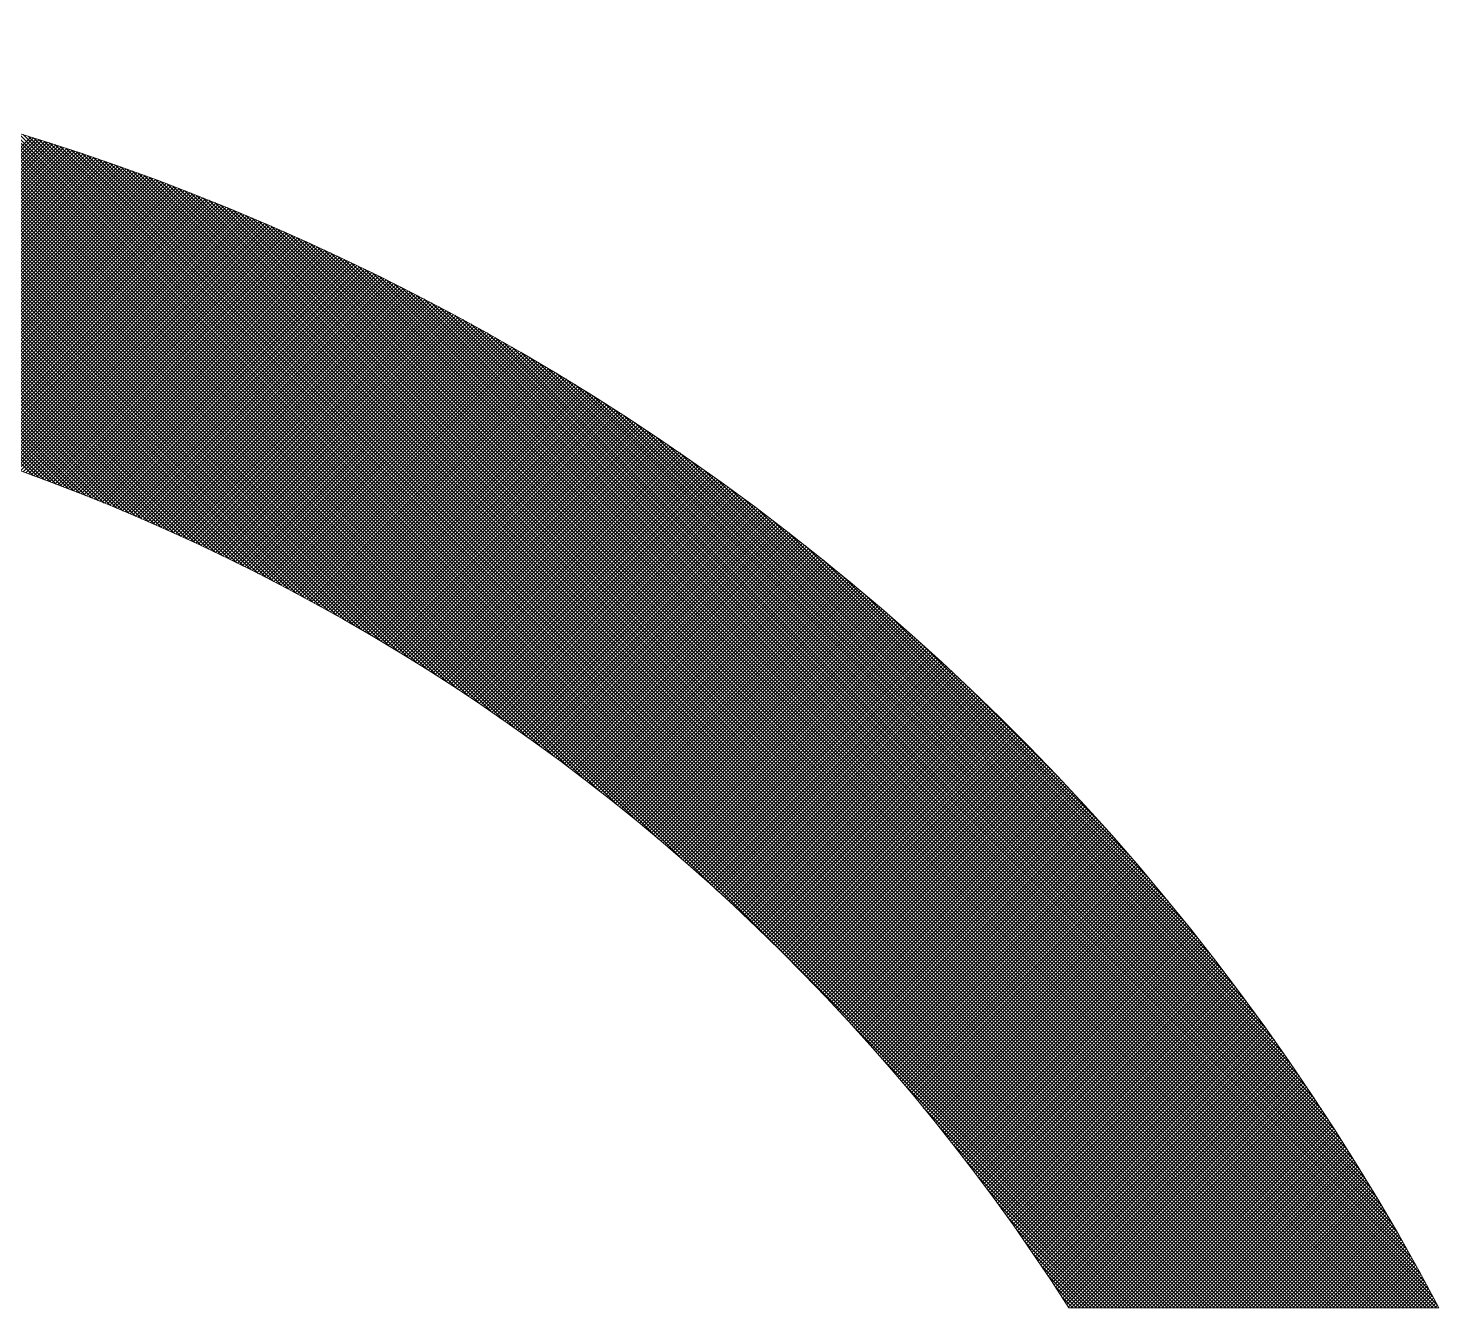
# Model space of a CAD drawing. Header units: millimetres. Extents: x 0 to 594, y 0 to 420.
# Drawn here: x 543.079 to 546.507, y 19.541 to 22.651 of the extents above; entities that cross this region are included whole.
import ezdxf

# ---------------------------------------------------------------- set-up
doc = ezdxf.new("R2010")
doc.units = ezdxf.units.MM
doc.header["$MEASUREMENT"] = 0
doc.linetypes.add('XKITLINE00', pattern=[0])

msp = doc.modelspace()

# ---------------------------------------------------------------- linework, layer by layer
at = {"color": 5, "linetype": 'XKITLINE00', "lineweight": 0}
for p, q in [((543.0902, 21.5643), (542.0448, 22.6097)), ((543.1042, 21.5592), (542.0549, 22.6085)), ((543.1182, 21.5539), (542.0649, 22.6072)), ((543.1324, 21.5486), (542.075, 22.606)), ((543.1466, 21.5432), (542.0852, 22.6047)), ((543.1609, 21.5377), (542.0953, 22.6034)), ((543.1753, 21.5322), (542.1055, 22.6021)), ((543.1898, 21.5266), (542.1156, 22.6007)), ((543.2044, 21.5208), (542.1258, 22.5994)), ((543.219, 21.515), (542.1361, 22.598)), ((543.2337, 21.5091), (542.1463, 22.5966)), ((543.2486, 21.5032), (542.1566, 22.5952)), ((543.2635, 21.4971), (542.1669, 22.5937)), ((543.2785, 21.4909), (542.1772, 22.5922)), ((543.2936, 21.4846), (542.1875, 22.5907)), ((543.3088, 21.4783), (542.1978, 22.5892)), ((543.3241, 21.4718), (542.2082, 22.5877)), ((543.3395, 21.4652), (542.2186, 22.5861)), ((543.3551, 21.4585), (542.229, 22.5846)), ((543.3707, 21.4518), (542.2395, 22.5829)), ((543.3864, 21.4448), (542.25, 22.5813)), ((543.4023, 21.4378), (542.2604, 22.5797)), ((543.4183, 21.4307), (542.271, 22.578)), ((543.4343, 21.4234), (542.2815, 22.5763)), ((543.4506, 21.4161), (542.292, 22.5746)), ((543.4669, 21.4085), (542.3026, 22.5728)), ((543.4834, 21.4009), (542.3132, 22.5711)), ((543.5, 21.3931), (542.3239, 22.5693)), ((543.5168, 21.3852), (542.3345, 22.5675)), ((543.5337, 21.3771), (542.3452, 22.5656)), ((543.5507, 21.3689), (542.3559, 22.5637)), ((543.5679, 21.3606), (542.3666, 22.5619)), ((543.5853, 21.352), (542.3774, 22.5599)), ((543.6028, 21.3433), (542.3882, 22.558)), ((543.6205, 21.3345), (542.399, 22.556)), ((543.6384, 21.3254), (542.4098, 22.554)), ((543.6565, 21.3162), (542.4207, 22.552)), ((543.6747, 21.3068), (542.4316, 22.55)), ((543.6932, 21.2972), (542.4425, 22.5479)), ((543.7118, 21.2874), (542.4534, 22.5458)), ((543.7307, 21.2773), (542.4644, 22.5437)), ((543.7498, 21.2671), (542.4754, 22.5415)), ((543.7691, 21.2566), (542.4864, 22.5393)), ((543.7887, 21.2459), (542.4974, 22.5371)), ((543.8085, 21.2349), (542.5085, 22.5349)), ((543.8286, 21.2236), (542.5196, 22.5326)), ((543.849, 21.2121), (542.5307, 22.5303)), ((543.8696, 21.2003), (542.5419, 22.528)), ((543.8906, 21.1881), (542.5531, 22.5257)), ((543.9119, 21.1757), (542.5643, 22.5233)), ((543.9336, 21.1629), (542.5756, 22.5209)), ((543.9556, 21.1497), (542.5868, 22.5184)), ((543.978, 21.1361), (542.5981, 22.516)), ((544.0008, 21.1221), (542.6095, 22.5135)), ((544.0241, 21.1077), (542.6208, 22.5109)), ((544.0478, 21.0928), (542.6322, 22.5084)), ((544.0721, 21.0774), (542.6437, 22.5058)), ((544.0969, 21.0614), (542.6551, 22.5032)), ((544.1223, 21.0449), (542.6666, 22.5005)), ((544.1483, 21.0276), (542.6781, 22.4978)), ((544.1751, 21.0097), (542.6897, 22.4951)), ((544.2027, 20.991), (542.7013, 22.4924)), ((544.2311, 20.9714), (542.7129, 22.4896)), ((544.2605, 20.9508), (542.7246, 22.4868)), ((544.291, 20.9292), (542.7363, 22.4839)), ((544.3228, 20.9062), (542.748, 22.481)), ((544.356, 20.8818), (542.7597, 22.4781)), ((544.3909, 20.8558), (542.7715, 22.4752)), ((544.4279, 20.8276), (542.7834, 22.4722)), ((544.4674, 20.797), (542.7952, 22.4692)), ((544.51, 20.7632), (542.8071, 22.4661)), ((544.5569, 20.7252), (542.8191, 22.463)), ((544.6098, 20.6811), (542.831, 22.4599)), ((544.6722, 20.6275), (542.843, 22.4567)), ((544.7541, 20.5545), (542.8551, 22.4535)), ((545.7764, 19.541), (542.8672, 22.4502)), ((545.7853, 19.541), (542.8793, 22.447)), ((545.7941, 19.541), (542.8914, 22.4436)), ((545.803, 19.541), (542.9036, 22.4403)), ((545.8118, 19.541), (542.9159, 22.4369)), ((545.8206, 19.541), (542.9282, 22.4334)), ((545.8295, 19.541), (542.9405, 22.43)), ((545.8383, 19.541), (542.9528, 22.4264)), ((545.8472, 19.541), (542.9652, 22.4229)), ((542.4504, 21.7523), (543.085, 22.3869)), ((545.856, 19.541), (542.9777, 22.4193)), ((545.8648, 19.541), (542.9902, 22.4156)), ((545.8737, 19.541), (543.0027, 22.4119)), ((545.8825, 19.541), (543.0153, 22.4082)), ((545.8914, 19.541), (543.0279, 22.4044)), ((545.9002, 19.541), (543.0405, 22.4006)), ((545.909, 19.541), (543.0533, 22.3967)), ((545.9179, 19.541), (543.066, 22.3928)), ((545.9267, 19.541), (543.0788, 22.3889)), ((542.4576, 21.7506), (543.0918, 22.3848)), ((542.4648, 21.749), (543.0985, 22.3827)), ((542.472, 21.7474), (543.1052, 22.3806)), ((542.4792, 21.7457), (543.1119, 22.3785)), ((542.4864, 21.7441), (543.1186, 22.3763)), ((542.4936, 21.7424), (543.1253, 22.3742)), ((542.5007, 21.7407), (543.132, 22.3721)), ((542.5079, 21.7391), (543.1387, 22.3699)), ((542.515, 21.7374), (543.1454, 22.3677)), ((542.5222, 21.7357), (543.1521, 22.3656)), ((542.5293, 21.734), (543.1587, 22.3634)), ((542.5364, 21.7323), (543.1654, 22.3612)), ((542.5436, 21.7305), (543.1721, 22.359)), ((542.5507, 21.7288), (543.1787, 22.3568)), ((542.5578, 21.7271), (543.1853, 22.3546)), ((542.5648, 21.7253), (543.192, 22.3524)), ((545.9355, 19.541), (543.0916, 22.3849)), ((545.9444, 19.541), (543.1045, 22.3808)), ((545.9532, 19.541), (543.1175, 22.3767)), ((545.9621, 19.541), (543.1305, 22.3726)), ((545.9709, 19.541), (543.1435, 22.3684)), ((545.9797, 19.541), (543.1566, 22.3641)), ((545.9886, 19.541), (543.1697, 22.3598)), ((545.9974, 19.541), (543.1829, 22.3554)), ((542.5719, 21.7235), (543.1986, 22.3502)), ((542.579, 21.7218), (543.2052, 22.348)), ((542.5861, 21.72), (543.2118, 22.3458)), ((542.5931, 21.7182), (543.2184, 22.3436)), ((542.6001, 21.7164), (543.2251, 22.3413)), ((542.6072, 21.7146), (543.2316, 22.3391)), ((542.6142, 21.7128), (543.2382, 22.3368)), ((542.6212, 21.711), (543.2448, 22.3346)), ((542.6282, 21.7092), (543.2514, 22.3323)), ((542.6352, 21.7073), (543.258, 22.33)), ((542.6422, 21.7055), (543.2645, 22.3277)), ((542.6492, 21.7036), (543.2711, 22.3255)), ((542.6562, 21.7018), (543.2776, 22.3232)), ((542.6632, 21.6999), (543.2842, 22.3209)), ((542.6701, 21.698), (543.2907, 22.3186)), ((546.0063, 19.541), (543.1962, 22.351)), ((546.0151, 19.541), (543.2095, 22.3466)), ((546.0239, 19.541), (543.2228, 22.3421)), ((546.0328, 19.541), (543.2362, 22.3375)), ((546.0416, 19.541), (543.2497, 22.3329)), ((546.0505, 19.541), (543.2632, 22.3282)), ((546.0593, 19.541), (543.2768, 22.3235)), ((546.0681, 19.541), (543.2904, 22.3187)), ((542.6771, 21.6961), (543.2972, 22.3163)), ((542.684, 21.6942), (543.3037, 22.3139)), ((542.691, 21.6923), (543.3103, 22.3116)), ((542.6979, 21.6904), (543.3168, 22.3093)), ((542.7048, 21.6885), (543.3233, 22.307)), ((542.7117, 21.6865), (543.3298, 22.3046)), ((542.7186, 21.6846), (543.3363, 22.3023)), ((542.7255, 21.6827), (543.3427, 22.2999)), ((542.7324, 21.6807), (543.3492, 22.2976)), ((542.7393, 21.6787), (543.3557, 22.2952)), ((542.7461, 21.6768), (543.3622, 22.2928)), ((542.753, 21.6748), (543.3686, 22.2904)), ((542.7598, 21.6728), (543.3751, 22.288)), ((542.7667, 21.6708), (543.3815, 22.2857)), ((546.077, 19.541), (543.3041, 22.3138)), ((546.0858, 19.541), (543.3179, 22.3089)), ((546.0946, 19.541), (543.3317, 22.3039)), ((546.1035, 19.541), (543.3455, 22.2989)), ((546.1123, 19.541), (543.3595, 22.2938)), ((546.1212, 19.541), (543.3735, 22.2886)), ((542.7735, 21.6688), (543.388, 22.2833)), ((542.7803, 21.6668), (543.3944, 22.2809)), ((542.7872, 21.6648), (543.4008, 22.2784)), ((542.794, 21.6628), (543.4072, 22.276)), ((542.8008, 21.6607), (543.4137, 22.2736)), ((542.8076, 21.6587), (543.4201, 22.2712)), ((542.8144, 21.6566), (543.4265, 22.2687)), ((542.8211, 21.6546), (543.4329, 22.2663)), ((542.8279, 21.6525), (543.4393, 22.2638)), ((542.8347, 21.6504), (543.4456, 22.2614)), ((542.8414, 21.6483), (543.452, 22.2589)), ((542.8482, 21.6463), (543.4584, 22.2565)), ((542.8549, 21.6442), (543.4647, 22.254)), ((542.8617, 21.642), (543.4711, 22.2515)), ((546.13, 19.541), (543.3876, 22.2834)), ((546.1388, 19.541), (543.4017, 22.2781)), ((546.1477, 19.541), (543.4159, 22.2728)), ((546.1565, 19.541), (543.4302, 22.2673)), ((546.1654, 19.541), (543.4445, 22.2618)), ((546.1742, 19.541), (543.4589, 22.2563)), ((546.183, 19.541), (543.4734, 22.2506)), ((542.8684, 21.6399), (543.4775, 22.249)), ((542.8751, 21.6378), (543.4838, 22.2465)), ((542.8818, 21.6357), (543.4901, 22.244)), ((542.8885, 21.6335), (543.4965, 22.2415)), ((542.8952, 21.6314), (543.5028, 22.239)), ((542.9019, 21.6292), (543.5091, 22.2365)), ((542.9086, 21.6271), (543.5154, 22.234)), ((542.9152, 21.6249), (543.5218, 22.2314)), ((542.9219, 21.6227), (543.5281, 22.2289)), ((542.9285, 21.6206), (543.5344, 22.2264)), ((542.9352, 21.6184), (543.5407, 22.2238)), ((542.9418, 21.6162), (543.5469, 22.2213)), ((542.9485, 21.614), (543.5532, 22.2187)), ((542.9551, 21.6117), (543.5595, 22.2161)), ((546.1919, 19.541), (543.4879, 22.2449)), ((546.2007, 19.541), (543.5026, 22.2391)), ((546.2096, 19.541), (543.5173, 22.2332)), ((546.2184, 19.541), (543.5321, 22.2273)), ((546.2272, 19.541), (543.5469, 22.2213)), ((542.9617, 21.6095), (543.5658, 22.2136)), ((542.9683, 21.6073), (543.572, 22.211)), ((542.9749, 21.605), (543.5783, 22.2084)), ((542.9815, 21.6028), (543.5845, 22.2058)), ((542.9881, 21.6005), (543.5908, 22.2032)), ((542.9947, 21.5983), (543.597, 22.2006)), ((543.0012, 21.596), (543.6032, 22.198)), ((543.0078, 21.5937), (543.6095, 22.1954)), ((543.0144, 21.5915), (543.6157, 22.1928)), ((543.0209, 21.5892), (543.6219, 22.1902)), ((543.0275, 21.5869), (543.6281, 22.1875)), ((543.034, 21.5846), (543.6343, 22.1849)), ((543.0405, 21.5823), (543.6405, 22.1822)), ((546.2361, 19.541), (543.5619, 22.2152)), ((546.2449, 19.541), (543.5769, 22.209)), ((546.2537, 19.541), (543.592, 22.2027)), ((546.2626, 19.541), (543.6072, 22.1963)), ((546.2714, 19.541), (543.6225, 22.1899)), ((546.2803, 19.541), (543.6379, 22.1834)), ((543.047, 21.5799), (543.6467, 22.1796)), ((543.0535, 21.5776), (543.6529, 22.1769)), ((543.06, 21.5753), (543.659, 22.1743)), ((543.0665, 21.5729), (543.6652, 22.1716)), ((543.073, 21.5706), (543.6714, 22.1689)), ((543.0795, 21.5682), (543.6775, 22.1663)), ((543.086, 21.5659), (543.6837, 22.1636)), ((543.0925, 21.5635), (543.6898, 22.1609)), ((543.0989, 21.5611), (543.696, 22.1582)), ((543.1054, 21.5587), (543.7021, 22.1555)), ((543.1118, 21.5563), (543.7083, 22.1528)), ((543.1182, 21.5539), (543.7144, 22.1501)), ((543.1247, 21.5515), (543.7205, 22.1473)), ((546.2891, 19.541), (543.6533, 22.1767)), ((546.2979, 19.541), (543.6689, 22.17)), ((546.3068, 19.541), (543.6845, 22.1632)), ((546.3156, 19.541), (543.7003, 22.1563)), ((546.3245, 19.541), (543.7161, 22.1493)), ((543.1311, 21.5491), (543.7266, 22.1446)), ((543.1375, 21.5467), (543.7327, 22.1419)), ((543.1439, 21.5442), (543.7388, 22.1391)), ((543.1503, 21.5418), (543.7449, 22.1364)), ((543.1567, 21.5394), (543.751, 22.1337)), ((543.1631, 21.5369), (543.7571, 22.1309)), ((543.1695, 21.5345), (543.7632, 22.1281)), ((543.1759, 21.532), (543.7692, 22.1254)), ((543.1822, 21.5295), (543.7753, 22.1226)), ((543.1886, 21.527), (543.7814, 22.1198)), ((543.1949, 21.5246), (543.7874, 22.117)), ((543.2013, 21.5221), (543.7935, 22.1143)), ((546.3333, 19.541), (543.7321, 22.1422)), ((546.3421, 19.541), (543.7481, 22.1349)), ((546.351, 19.541), (543.7643, 22.1276)), ((546.3598, 19.541), (543.7806, 22.1202)), ((546.3687, 19.541), (543.797, 22.1126)), ((543.2076, 21.5196), (543.7995, 22.1115)), ((543.214, 21.517), (543.8056, 22.1087)), ((543.2203, 21.5145), (543.8116, 22.1059)), ((543.2266, 21.512), (543.8176, 22.103)), ((543.2329, 21.5095), (543.8236, 22.1002)), ((543.2392, 21.5069), (543.8297, 22.0974)), ((543.2455, 21.5044), (543.8357, 22.0946)), ((543.2518, 21.5018), (543.8417, 22.0917)), ((543.2581, 21.4993), (543.8477, 22.0889)), ((543.2643, 21.4967), (543.8537, 22.086)), ((543.2706, 21.4942), (543.8597, 22.0832)), ((543.2769, 21.4916), (543.8656, 22.0803)), ((546.3775, 19.541), (543.8135, 22.105)), ((546.3863, 19.541), (543.8301, 22.0972)), ((546.3952, 19.541), (543.8468, 22.0893)), ((546.404, 19.541), (543.8637, 22.0813)), ((543.2831, 21.489), (543.8716, 22.0775)), ((543.2894, 21.4864), (543.8776, 22.0746)), ((543.2956, 21.4838), (543.8835, 22.0717)), ((543.3018, 21.4812), (543.8895, 22.0689)), ((543.3081, 21.4786), (543.8955, 22.066)), ((543.3143, 21.476), (543.9014, 22.0631)), ((543.3205, 21.4733), (543.9073, 22.0602)), ((543.3267, 21.4707), (543.9133, 22.0573)), ((543.3329, 21.4681), (543.9192, 22.0544)), ((543.3391, 21.4654), (543.9251, 22.0515)), ((543.3453, 21.4628), (543.9311, 22.0485)), ((543.3515, 21.4601), (543.937, 22.0456)), ((546.4128, 19.541), (543.8807, 22.0731)), ((546.4217, 19.541), (543.8978, 22.0648)), ((546.4305, 19.541), (543.9151, 22.0564)), ((546.4394, 19.541), (543.9325, 22.0478)), ((543.3576, 21.4574), (543.9429, 22.0427)), ((543.3638, 21.4548), (543.9488, 22.0397)), ((543.3699, 21.4521), (543.9547, 22.0368)), ((543.3761, 21.4494), (543.9606, 22.0339)), ((543.3822, 21.4467), (543.9665, 22.0309)), ((543.3884, 21.444), (543.9723, 22.0279)), ((543.3945, 21.4413), (543.9782, 22.025)), ((543.4006, 21.4386), (543.9841, 22.022)), ((543.4068, 21.4358), (543.99, 22.019)), ((543.4129, 21.4331), (543.9958, 22.0161)), ((543.419, 21.4304), (544.0017, 22.0131)), ((543.4251, 21.4276), (544.0075, 22.0101)), ((546.4482, 19.541), (543.95, 22.0391)), ((546.457, 19.541), (543.9677, 22.0303)), ((546.4659, 19.541), (543.9856, 22.0213)), ((546.4747, 19.541), (544.0036, 22.0121)), ((543.4312, 21.4249), (544.0134, 22.0071)), ((543.4372, 21.4221), (544.0192, 22.0041)), ((543.4433, 21.4194), (544.025, 22.0011)), ((543.4494, 21.4166), (544.0308, 21.9981)), ((543.4554, 21.4138), (544.0367, 21.995)), ((543.4615, 21.411), (544.0425, 21.992)), ((543.4676, 21.4083), (544.0483, 21.989)), ((543.4736, 21.4055), (544.0541, 21.986)), ((543.4796, 21.4027), (544.0599, 21.9829)), ((543.4857, 21.3998), (544.0657, 21.9799)), ((543.4917, 21.397), (544.0715, 21.9768)), ((546.4836, 19.541), (544.0217, 22.0028)), ((546.4924, 19.541), (544.0401, 21.9933)), ((546.5012, 19.541), (544.0586, 21.9836)), ((543.4977, 21.3942), (544.0773, 21.9738)), ((543.5037, 21.3914), (544.083, 21.9707)), ((543.5097, 21.3885), (544.0888, 21.9676)), ((543.5157, 21.3857), (544.0946, 21.9646)), ((543.5217, 21.3829), (544.1003, 21.9615)), ((543.5277, 21.38), (544.1061, 21.9584)), ((543.5337, 21.3771), (544.1118, 21.9553)), ((543.5396, 21.3743), (544.1176, 21.9522)), ((543.5456, 21.3714), (544.1233, 21.9491)), ((543.5516, 21.3685), (544.1291, 21.946)), ((543.5575, 21.3656), (544.1348, 21.9429)), ((546.5032, 19.5478), (544.0773, 21.9738)), ((546.4932, 19.5667), (544.0962, 21.9637)), ((546.483, 19.5858), (544.1152, 21.9535)), ((546.4725, 19.605), (544.1345, 21.9431)), ((543.5635, 21.3627), (544.1405, 21.9398)), ((543.5694, 21.3598), (544.1462, 21.9367)), ((543.5753, 21.3569), (544.1519, 21.9335)), ((543.5813, 21.354), (544.1576, 21.9304)), ((543.5872, 21.3511), (544.1633, 21.9273)), ((543.5931, 21.3482), (544.169, 21.9241)), ((543.599, 21.3452), (544.1747, 21.921)), ((543.6049, 21.3423), (544.1804, 21.9178)), ((543.6108, 21.3394), (544.1861, 21.9147)), ((543.6167, 21.3364), (544.1918, 21.9115)), ((543.6226, 21.3335), (544.1974, 21.9083)), ((546.4619, 19.6245), (544.154, 21.9324)), ((546.451, 19.6442), (544.1737, 21.9216)), ((546.44, 19.6641), (544.1936, 21.9105)), ((543.6284, 21.3305), (544.2031, 21.9052)), ((543.6343, 21.3275), (544.2088, 21.902)), ((543.6402, 21.3245), (544.2144, 21.8988)), ((543.646, 21.3216), (544.2201, 21.8956)), ((543.6519, 21.3186), (544.2257, 21.8924)), ((543.6577, 21.3156), (544.2313, 21.8892)), ((543.6636, 21.3126), (544.237, 21.886)), ((543.6694, 21.3096), (544.2426, 21.8828)), ((543.6752, 21.3066), (544.2482, 21.8796)), ((543.681, 21.3035), (544.2538, 21.8763)), ((543.6868, 21.3005), (544.2595, 21.8731)), ((546.4286, 19.6843), (544.2137, 21.8992)), ((546.4171, 19.7047), (544.2341, 21.8876)), ((546.4053, 19.7253), (544.2548, 21.8758)), ((543.6926, 21.2975), (544.2651, 21.8699)), ((543.6984, 21.2944), (544.2707, 21.8666)), ((543.7042, 21.2914), (544.2763, 21.8634)), ((543.71, 21.2883), (544.2818, 21.8602)), ((543.7158, 21.2853), (544.2874, 21.8569)), ((543.7216, 21.2822), (544.293, 21.8536)), ((543.7273, 21.2791), (544.2986, 21.8504)), ((543.7331, 21.2761), (544.3042, 21.8471)), ((543.7389, 21.273), (544.3097, 21.8438)), ((543.7446, 21.2699), (544.3153, 21.8406)), ((546.3932, 19.7462), (544.2757, 21.8637)), ((546.3808, 19.7674), (544.2969, 21.8514)), ((546.3682, 19.7889), (544.3184, 21.8387)), ((543.7504, 21.2668), (544.3208, 21.8373)), ((543.7561, 21.2637), (544.3264, 21.834)), ((543.7618, 21.2606), (544.3319, 21.8307)), ((543.7675, 21.2575), (544.3375, 21.8274)), ((543.7733, 21.2543), (544.343, 21.8241)), ((543.779, 21.2512), (544.3485, 21.8208)), ((543.7847, 21.2481), (544.354, 21.8174)), ((543.7904, 21.2449), (544.3596, 21.8141)), ((543.7961, 21.2418), (544.3651, 21.8108)), ((543.8018, 21.2386), (544.3706, 21.8075)), ((543.8074, 21.2355), (544.3761, 21.8041)), ((546.3552, 19.8107), (544.3402, 21.8258)), ((546.3419, 19.8328), (544.3623, 21.8125)), ((543.8131, 21.2323), (544.3816, 21.8008)), ((543.8188, 21.2292), (544.3871, 21.7974)), ((543.8244, 21.226), (544.3926, 21.7941)), ((543.8301, 21.2228), (544.398, 21.7907)), ((543.8358, 21.2196), (544.4035, 21.7874)), ((543.8414, 21.2164), (544.409, 21.784)), ((543.847, 21.2132), (544.4144, 21.7806)), ((543.8527, 21.21), (544.4199, 21.7772)), ((543.8583, 21.2068), (544.4254, 21.7739)), ((543.8639, 21.2036), (544.4308, 21.7705)), ((546.3283, 19.8553), (544.3848, 21.7988)), ((546.3143, 19.8781), (544.4076, 21.7849)), ((546.2999, 19.9013), (544.4308, 21.7705)), ((543.8695, 21.2003), (544.4363, 21.7671)), ((543.8751, 21.1971), (544.4417, 21.7637)), ((543.8807, 21.1939), (544.4471, 21.7603)), ((543.8863, 21.1906), (544.4526, 21.7569)), ((543.8919, 21.1874), (544.458, 21.7535)), ((543.8975, 21.1841), (544.4634, 21.75)), ((543.9031, 21.1809), (544.4688, 21.7466)), ((543.9087, 21.1776), (544.4742, 21.7432)), ((543.9142, 21.1743), (544.4796, 21.7397)), ((543.9198, 21.171), (544.485, 21.7363)), ((546.2852, 19.925), (544.4544, 21.7557)), ((546.2699, 19.949), (544.4785, 21.7405)), ((543.9253, 21.1678), (544.4904, 21.7329)), ((543.9309, 21.1645), (544.4958, 21.7294)), ((543.9364, 21.1612), (544.5012, 21.726)), ((543.942, 21.1579), (544.5066, 21.7225)), ((543.9475, 21.1546), (544.512, 21.719)), ((543.953, 21.1512), (544.5173, 21.7156)), ((543.9585, 21.1479), (544.5227, 21.7121)), ((543.964, 21.1446), (544.528, 21.7086)), ((543.9695, 21.1413), (544.5334, 21.7051)), ((543.975, 21.1379), (544.5388, 21.7016)), ((546.2543, 19.9735), (544.503, 21.7248)), ((546.2381, 19.9986), (544.528, 21.7086)), ((543.9805, 21.1346), (544.5441, 21.6981)), ((543.986, 21.1312), (544.5494, 21.6946)), ((543.9915, 21.1279), (544.5548, 21.6911)), ((543.997, 21.1245), (544.5601, 21.6876)), ((544.0024, 21.1211), (544.5654, 21.6841)), ((544.0079, 21.1178), (544.5707, 21.6806)), ((544.0134, 21.1144), (544.576, 21.6771)), ((544.0188, 21.111), (544.5814, 21.6735)), ((544.0243, 21.1076), (544.5867, 21.67)), ((546.2214, 20.0241), (544.5536, 21.6919)), ((546.2041, 20.0502), (544.5797, 21.6746)), ((544.0297, 21.1042), (544.592, 21.6665)), ((544.0351, 21.1008), (544.5973, 21.6629)), ((544.0406, 21.0974), (544.6025, 21.6594)), ((544.046, 21.094), (544.6078, 21.6558)), ((544.0514, 21.0905), (544.6131, 21.6522)), ((544.0568, 21.0871), (544.6184, 21.6487)), ((544.0622, 21.0837), (544.6236, 21.6451)), ((544.0676, 21.0802), (544.6289, 21.6415)), ((544.073, 21.0768), (544.6342, 21.6379)), ((544.0784, 21.0733), (544.6394, 21.6344)), ((546.1862, 20.0769), (544.6064, 21.6568)), ((546.1676, 20.1044), (544.6338, 21.6382)), ((544.0838, 21.0699), (544.6447, 21.6308)), ((544.0892, 21.0664), (544.6499, 21.6272)), ((544.0945, 21.063), (544.6551, 21.6236)), ((544.0999, 21.0595), (544.6604, 21.62)), ((544.1052, 21.056), (544.6656, 21.6164)), ((544.1106, 21.0525), (544.6708, 21.6127)), ((544.1159, 21.049), (544.676, 21.6091)), ((544.1213, 21.0455), (544.6813, 21.6055)), ((544.1266, 21.042), (544.6865, 21.6019)), ((544.1319, 21.0385), (544.6917, 21.5982)), ((546.1483, 20.1325), (544.662, 21.6189)), ((546.1282, 20.1615), (544.6909, 21.5987)), ((544.1373, 21.035), (544.6969, 21.5946)), ((544.1426, 21.0315), (544.7021, 21.5909)), ((544.1479, 21.0279), (544.7073, 21.5873)), ((544.1532, 21.0244), (544.7124, 21.5836)), ((544.1585, 21.0209), (544.7176, 21.58)), ((544.1638, 21.0173), (544.7228, 21.5763)), ((544.1691, 21.0138), (544.728, 21.5726)), ((544.1744, 21.0102), (544.7331, 21.569)), ((544.1796, 21.0067), (544.7383, 21.5653)), ((546.1072, 20.1913), (544.7208, 21.5777)), ((544.1849, 21.0031), (544.7434, 21.5616)), ((544.1902, 20.9995), (544.7486, 21.5579)), ((544.1954, 20.9959), (544.7537, 21.5542)), ((544.2007, 20.9923), (544.7589, 21.5505)), ((544.2059, 20.9888), (544.764, 21.5468)), ((544.2112, 20.9852), (544.7691, 21.5431)), ((544.2164, 20.9816), (544.7743, 21.5394)), ((544.2216, 20.9779), (544.7794, 21.5357)), ((544.2269, 20.9743), (544.7845, 21.5319)), ((546.0852, 20.2222), (544.7516, 21.5557)), ((546.062, 20.2542), (544.7836, 21.5326)), ((544.2321, 20.9707), (544.7896, 21.5282)), ((544.2373, 20.9671), (544.7947, 21.5245)), ((544.2425, 20.9635), (544.7998, 21.5207)), ((544.2477, 20.9598), (544.8049, 21.517)), ((544.2529, 20.9562), (544.81, 21.5132)), ((544.2581, 20.9525), (544.8151, 21.5095)), ((544.2633, 20.9489), (544.8202, 21.5057)), ((544.2685, 20.9452), (544.8252, 21.502)), ((544.2736, 20.9415), (544.8303, 21.4982)), ((546.0376, 20.2874), (544.8169, 21.5082)), ((544.2788, 20.9379), (544.8354, 21.4944)), ((544.284, 20.9342), (544.8404, 21.4907)), ((544.2891, 20.9305), (544.8455, 21.4869)), ((544.2943, 20.9268), (544.8505, 21.4831)), ((544.2994, 20.9231), (544.8556, 21.4793)), ((544.3046, 20.9194), (544.8606, 21.4755)), ((544.3097, 20.9157), (544.8657, 21.4717)), ((544.3148, 20.912), (544.8707, 21.4679)), ((544.3199, 20.9083), (544.8757, 21.4641)), ((546.0117, 20.3221), (544.8516, 21.4823)), ((544.3251, 20.9046), (544.8807, 21.4603)), ((544.3302, 20.9008), (544.8857, 21.4564)), ((544.3353, 20.8971), (544.8908, 21.4526)), ((544.3404, 20.8934), (544.8958, 21.4488)), ((544.3455, 20.8896), (544.9008, 21.4449)), ((544.3506, 20.8859), (544.9058, 21.4411)), ((544.3556, 20.8821), (544.9108, 21.4372)), ((544.3607, 20.8784), (544.9157, 21.4334)), ((544.3658, 20.8746), (544.9207, 21.4295)), ((545.9842, 20.3585), (544.888, 21.4547)), ((544.3708, 20.8708), (544.9257, 21.4257)), ((544.3759, 20.867), (544.9307, 21.4218)), ((544.381, 20.8633), (544.9356, 21.4179)), ((544.386, 20.8595), (544.9406, 21.4141)), ((544.3911, 20.8557), (544.9456, 21.4102)), ((544.3961, 20.8519), (544.9505, 21.4063)), ((544.4011, 20.8481), (544.9555, 21.4024)), ((544.4061, 20.8442), (544.9604, 21.3985)), ((544.4112, 20.8404), (544.9654, 21.3946)), ((545.9546, 20.397), (544.9265, 21.4251)), ((545.9225, 20.4379), (544.9674, 21.393)), ((544.4162, 20.8366), (544.9703, 21.3907)), ((544.4212, 20.8328), (544.9752, 21.3868)), ((544.4262, 20.8289), (544.9801, 21.3829)), ((544.4312, 20.8251), (544.9851, 21.379)), ((544.4362, 20.8213), (544.99, 21.375)), ((544.4412, 20.8174), (544.9949, 21.3711)), ((544.4462, 20.8135), (544.9998, 21.3672)), ((544.4511, 20.8097), (545.0047, 21.3632)), ((544.4561, 20.8058), (545.0096, 21.3593)), ((544.4611, 20.8019), (545.0145, 21.3554)), ((544.466, 20.7981), (545.0194, 21.3514)), ((544.471, 20.7942), (545.0242, 21.3474)), ((544.4759, 20.7903), (545.0291, 21.3435)), ((544.4809, 20.7864), (545.034, 21.3395)), ((544.4858, 20.7825), (545.0389, 21.3355)), ((544.4907, 20.7786), (545.0437, 21.3316)), ((544.4957, 20.7747), (545.0486, 21.3276)), ((545.8873, 20.4819), (545.0114, 21.3579)), ((544.5006, 20.7707), (545.0534, 21.3236)), ((544.5055, 20.7668), (545.0583, 21.3196)), ((544.5104, 20.7629), (545.0631, 21.3156)), ((544.5153, 20.7589), (545.068, 21.3116)), ((544.5202, 20.755), (545.0728, 21.3076)), ((544.5251, 20.7511), (545.0776, 21.3036)), ((544.53, 20.7471), (545.0824, 21.2996)), ((544.5349, 20.7432), (545.0873, 21.2956)), ((544.5397, 20.7392), (545.0921, 21.2915)), ((545.8482, 20.5299), (545.0593, 21.3187)), ((544.5446, 20.7352), (545.0969, 21.2875)), ((544.5495, 20.7312), (545.1017, 21.2835)), ((544.5543, 20.7273), (545.1065, 21.2794)), ((544.5592, 20.7233), (545.1113, 21.2754)), ((544.564, 20.7193), (545.1161, 21.2713)), ((544.5689, 20.7153), (545.1209, 21.2673)), ((544.5737, 20.7113), (545.1256, 21.2632)), ((544.5785, 20.7073), (545.1304, 21.2592)), ((545.8035, 20.5834), (545.1128, 21.2741)), ((544.5834, 20.7033), (545.1352, 21.2551)), ((544.5882, 20.6992), (545.14, 21.251)), ((544.593, 20.6952), (545.1447, 21.2469)), ((544.5978, 20.6912), (545.1495, 21.2429)), ((544.6026, 20.6872), (545.1542, 21.2388)), ((544.6074, 20.6831), (545.159, 21.2347)), ((544.6122, 20.6791), (545.1637, 21.2306)), ((544.617, 20.675), (545.1684, 21.2265)), ((544.6218, 20.671), (545.1732, 21.2224)), ((544.6265, 20.6669), (545.1779, 21.2183)), ((544.6313, 20.6628), (545.1826, 21.2141)), ((544.6361, 20.6588), (545.1874, 21.21)), ((544.6408, 20.6547), (545.1921, 21.2059)), ((544.6456, 20.6506), (545.1968, 21.2018)), ((544.6503, 20.6465), (545.2015, 21.1976)), ((544.6551, 20.6424), (545.2062, 21.1935)), ((544.6598, 20.6383), (545.2109, 21.1894)), ((545.7506, 20.6452), (545.1746, 21.2211)), ((544.6645, 20.6342), (545.2156, 21.1852)), ((544.6693, 20.6301), (545.2202, 21.181)), ((544.674, 20.626), (545.2249, 21.1769)), ((544.6787, 20.6218), (545.2296, 21.1727)), ((544.6834, 20.6177), (545.2343, 21.1686)), ((544.6881, 20.6136), (545.2389, 21.1644)), ((544.6928, 20.6094), (545.2436, 21.1602)), ((544.6975, 20.6053), (545.2483, 21.156)), ((545.6828, 20.7218), (545.2513, 21.1533)), ((544.7022, 20.6011), (545.2529, 21.1518)), ((544.7069, 20.597), (545.2576, 21.1476)), ((544.7116, 20.5928), (545.2622, 21.1434)), ((544.7162, 20.5886), (545.2668, 21.1392)), ((544.7209, 20.5845), (545.2715, 21.135)), ((544.7256, 20.5803), (545.2761, 21.1308)), ((544.7302, 20.5761), (545.2807, 21.1266)), ((544.7349, 20.5719), (545.2853, 21.1224)), ((544.7395, 20.5677), (545.2899, 21.1182)), ((544.7441, 20.5635), (545.2946, 21.1139)), ((544.7488, 20.5593), (545.2992, 21.1097)), ((544.7534, 20.5551), (545.3038, 21.1055)), ((544.758, 20.5509), (545.3084, 21.1012)), ((544.7626, 20.5467), (545.3129, 21.097)), ((544.7673, 20.5424), (545.3175, 21.0927)), ((544.7719, 20.5382), (545.3221, 21.0885)), ((544.7765, 20.534), (545.3267, 21.0842)), ((544.7811, 20.5297), (545.3313, 21.0799)), ((544.7856, 20.5255), (545.3358, 21.0757)), ((544.7902, 20.5212), (545.3404, 21.0714)), ((544.7948, 20.517), (545.3449, 21.0671)), ((544.7994, 20.5127), (545.3495, 21.0628)), ((544.8039, 20.5084), (545.354, 21.0585)), ((544.8085, 20.5041), (545.3586, 21.0542)), ((544.8131, 20.4999), (545.3631, 21.0499)), ((544.8176, 20.4956), (545.3677, 21.0456)), ((544.8222, 20.4913), (545.3722, 21.0413)), ((544.8267, 20.487), (545.3767, 21.037)), ((544.8312, 20.4827), (545.3812, 21.0327)), ((544.8358, 20.4784), (545.3857, 21.0283)), ((544.8403, 20.474), (545.3902, 21.024)), ((544.8448, 20.4697), (545.3948, 21.0197)), ((545.5721, 20.8414), (545.3708, 21.0426)), ((544.8493, 20.4654), (545.3993, 21.0153)), ((544.8538, 20.4611), (545.4037, 21.011)), ((544.8583, 20.4567), (545.4082, 21.0066)), ((544.8628, 20.4524), (545.4127, 21.0023)), ((544.8673, 20.448), (545.4172, 20.9979)), ((544.8718, 20.4437), (545.4217, 20.9936)), ((544.8763, 20.4393), (545.4262, 20.9892)), ((544.8807, 20.435), (545.4306, 20.9848)), ((544.8852, 20.4306), (545.4351, 20.9805)), ((544.8897, 20.4262), (545.4395, 20.9761)), ((544.8941, 20.4218), (545.444, 20.9717)), ((544.8986, 20.4174), (545.4484, 20.9673)), ((544.903, 20.413), (545.4529, 20.9629)), ((544.9075, 20.4087), (545.4573, 20.9585)), ((544.9119, 20.4042), (545.4618, 20.9541)), ((544.9163, 20.3998), (545.4662, 20.9497)), ((544.9208, 20.3954), (545.4706, 20.9453)), ((544.9252, 20.391), (545.475, 20.9409)), ((544.9296, 20.3866), (545.4794, 20.9364)), ((544.934, 20.3822), (545.4838, 20.932)), ((544.9384, 20.3777), (545.4883, 20.9276)), ((544.9428, 20.3733), (545.4927, 20.9231)), ((544.9472, 20.3688), (545.4971, 20.9187)), ((544.9516, 20.3644), (545.5014, 20.9142)), ((544.956, 20.3599), (545.5058, 20.9098)), ((544.9603, 20.3555), (545.5102, 20.9053)), ((544.9647, 20.351), (545.5146, 20.9009)), ((544.9691, 20.3465), (545.519, 20.8964)), ((544.9734, 20.342), (545.5233, 20.8919)), ((544.9778, 20.3375), (545.5277, 20.8874)), ((544.9821, 20.3331), (545.532, 20.883)), ((544.9865, 20.3286), (545.5364, 20.8785)), ((544.9908, 20.3241), (545.5407, 20.874)), ((544.9951, 20.3195), (545.5451, 20.8695)), ((544.9995, 20.315), (545.5494, 20.865)), ((545.0038, 20.3105), (545.5538, 20.8605)), ((545.0081, 20.306), (545.5581, 20.856)), ((545.0124, 20.3015), (545.5624, 20.8515)), ((545.0167, 20.2969), (545.5667, 20.8469)), ((545.021, 20.2924), (545.5711, 20.8424)), ((545.0253, 20.2878), (545.5754, 20.8379)), ((545.0296, 20.2833), (545.5797, 20.8334)), ((545.0339, 20.2787), (545.584, 20.8288)), ((545.0382, 20.2742), (545.5883, 20.8243)), ((545.0424, 20.2696), (545.5926, 20.8197)), ((545.0467, 20.265), (545.5968, 20.8152)), ((545.051, 20.2605), (545.6011, 20.8106)), ((545.0552, 20.2559), (545.6054, 20.8061)), ((545.0595, 20.2513), (545.6097, 20.8015)), ((545.0637, 20.2467), (545.6139, 20.7969)), ((545.0679, 20.2421), (545.6182, 20.7923)), ((545.0722, 20.2375), (545.6225, 20.7878)), ((545.0764, 20.2329), (545.6267, 20.7832)), ((545.0806, 20.2283), (545.631, 20.7786)), ((545.0848, 20.2236), (545.6352, 20.774)), ((545.0891, 20.219), (545.6394, 20.7694)), ((545.0933, 20.2144), (545.6437, 20.7648)), ((545.0975, 20.2097), (545.6479, 20.7602)), ((545.1017, 20.2051), (545.6521, 20.7556)), ((545.1058, 20.2004), (545.6564, 20.751)), ((545.11, 20.1958), (545.6606, 20.7463)), ((545.1142, 20.1911), (545.6648, 20.7417)), ((545.1184, 20.1865), (545.669, 20.7371)), ((545.1226, 20.1818), (545.6732, 20.7324)), ((545.1267, 20.1771), (545.6774, 20.7278)), ((545.1309, 20.1724), (545.6816, 20.7231)), ((545.135, 20.1677), (545.6858, 20.7185)), ((545.1392, 20.1631), (545.6899, 20.7138)), ((545.1433, 20.1584), (545.6941, 20.7092)), ((545.1474, 20.1536), (545.6983, 20.7045)), ((545.1516, 20.1489), (545.7025, 20.6998)), ((545.1557, 20.1442), (545.7066, 20.6952)), ((545.1598, 20.1395), (545.7108, 20.6905)), ((545.1639, 20.1348), (545.7149, 20.6858)), ((545.168, 20.13), (545.7191, 20.6811)), ((545.1721, 20.1253), (545.7232, 20.6764)), ((545.1762, 20.1206), (545.7274, 20.6717)), ((545.1803, 20.1158), (545.7315, 20.667)), ((545.1844, 20.1111), (545.7356, 20.6623)), ((545.1885, 20.1063), (545.7398, 20.6576)), ((545.1926, 20.1015), (545.7439, 20.6529)), ((545.1966, 20.0968), (545.748, 20.6481)), ((545.2007, 20.092), (545.7521, 20.6434)), ((545.2047, 20.0872), (545.7562, 20.6387)), ((545.2088, 20.0824), (545.7603, 20.6339)), ((545.2128, 20.0776), (545.7644, 20.6292)), ((545.2169, 20.0728), (545.7685, 20.6244)), ((545.2209, 20.068), (545.7726, 20.6197)), ((545.2249, 20.0632), (545.7767, 20.6149)), ((545.229, 20.0584), (545.7807, 20.6102)), ((545.233, 20.0536), (545.7848, 20.6054)), ((545.237, 20.0488), (545.7889, 20.6006)), ((545.241, 20.0439), (545.7929, 20.5959)), ((545.245, 20.0391), (545.797, 20.5911)), ((545.249, 20.0342), (545.8011, 20.5863)), ((545.253, 20.0294), (545.8051, 20.5815)), ((545.257, 20.0245), (545.8092, 20.5767)), ((545.261, 20.0197), (545.8132, 20.5719)), ((545.2649, 20.0148), (545.8172, 20.5671)), ((545.2689, 20.01), (545.8213, 20.5623)), ((545.2729, 20.0051), (545.8253, 20.5575)), ((545.2768, 20.0002), (545.8293, 20.5527)), ((545.2808, 19.9953), (545.8333, 20.5478)), ((545.2847, 19.9904), (545.8373, 20.543)), ((545.2887, 19.9855), (545.8413, 20.5382)), ((545.2926, 19.9806), (545.8453, 20.5333)), ((545.2965, 19.9757), (545.8493, 20.5285)), ((545.3005, 19.9708), (545.8533, 20.5237)), ((545.3044, 19.9659), (545.8573, 20.5188)), ((545.3083, 19.9609), (545.8613, 20.5139)), ((545.3122, 19.956), (545.8653, 20.5091)), ((545.3161, 19.9511), (545.8692, 20.5042)), ((545.32, 19.9461), (545.8732, 20.4993)), ((545.3239, 19.9412), (545.8772, 20.4945)), ((545.3278, 19.9362), (545.8811, 20.4896)), ((545.3317, 19.9313), (545.8851, 20.4847)), ((545.3355, 19.9263), (545.889, 20.4798)), ((545.3394, 19.9213), (545.893, 20.4749)), ((545.3433, 19.9164), (545.8969, 20.47)), ((545.3471, 19.9114), (545.9008, 20.4651)), ((545.351, 19.9064), (545.9048, 20.4602)), ((545.3548, 19.9014), (545.9087, 20.4553)), ((545.3587, 19.8964), (545.9126, 20.4504)), ((545.3625, 19.8914), (545.9165, 20.4454)), ((545.3663, 19.8864), (545.9204, 20.4405)), ((545.3701, 19.8814), (545.9243, 20.4356)), ((545.374, 19.8764), (545.9282, 20.4306)), ((545.3778, 19.8713), (545.9321, 20.4257)), ((545.3816, 19.8663), (545.936, 20.4207)), ((545.3854, 19.8613), (545.9399, 20.4158)), ((545.3892, 19.8562), (545.9438, 20.4108)), ((545.393, 19.8512), (545.9477, 20.4059)), ((545.3968, 19.8461), (545.9515, 20.4009)), ((545.4005, 19.8411), (545.9554, 20.3959)), ((545.4043, 19.836), (545.9593, 20.3909)), ((545.4081, 19.8309), (545.9631, 20.386)), ((545.4118, 19.8258), (545.967, 20.381)), ((545.4156, 19.8208), (545.9708, 20.376)), ((545.4193, 19.8157), (545.9746, 20.371)), ((545.4231, 19.8106), (545.9785, 20.366)), ((545.4268, 19.8055), (545.9823, 20.361)), ((545.4306, 19.8004), (545.9861, 20.356)), ((545.4343, 19.7953), (545.99, 20.3509)), ((545.438, 19.7901), (545.9938, 20.3459)), ((545.4417, 19.785), (545.9976, 20.3409)), ((545.4454, 19.7799), (546.0014, 20.3359)), ((545.4491, 19.7748), (546.0052, 20.3308)), ((545.4528, 19.7696), (546.009, 20.3258)), ((545.4565, 19.7645), (546.0128, 20.3207)), ((545.4602, 19.7593), (546.0166, 20.3157)), ((545.4639, 19.7542), (546.0204, 20.3106)), ((545.4676, 19.749), (546.0241, 20.3056)), ((545.4713, 19.7438), (546.0279, 20.3005)), ((545.4749, 19.7387), (546.0317, 20.2954)), ((545.4786, 19.7335), (546.0354, 20.2904)), ((545.4822, 19.7283), (546.0392, 20.2853)), ((545.4859, 19.7231), (546.043, 20.2802)), ((545.4895, 19.7179), (546.0467, 20.2751)), ((545.4932, 19.7127), (546.0505, 20.27)), ((545.4968, 19.7075), (546.0542, 20.2649)), ((545.5004, 19.7023), (546.0579, 20.2598)), ((545.504, 19.6971), (546.0617, 20.2547)), ((545.5076, 19.6918), (546.0654, 20.2496)), ((545.5113, 19.6866), (546.0691, 20.2445)), ((545.5149, 19.6814), (546.0728, 20.2393)), ((545.5185, 19.6761), (546.0765, 20.2342)), ((545.522, 19.6709), (546.0802, 20.2291)), ((545.7676, 19.541), (545.084, 20.2246)), ((545.5256, 19.6656), (546.0839, 20.2239)), ((545.5292, 19.6604), (546.0876, 20.2188)), ((545.5328, 19.6551), (546.0913, 20.2136)), ((545.5364, 19.6498), (546.095, 20.2085)), ((545.5399, 19.6446), (546.0987, 20.2033)), ((545.5435, 19.6393), (546.1023, 20.1982)), ((545.547, 19.634), (546.106, 20.193)), ((545.5506, 19.6287), (546.1097, 20.1878)), ((545.5541, 19.6234), (546.1133, 20.1826)), ((545.5576, 19.6181), (546.117, 20.1774)), ((545.5612, 19.6128), (546.1206, 20.1723)), ((545.5647, 19.6075), (546.1243, 20.1671)), ((545.5682, 19.6021), (546.1279, 20.1619)), ((545.7588, 19.541), (545.157, 20.1428)), ((545.5717, 19.5968), (546.1316, 20.1567)), ((545.5752, 19.5915), (546.1352, 20.1515)), ((545.5787, 19.5861), (546.1388, 20.1462)), ((545.5822, 19.5808), (546.1424, 20.141)), ((545.5857, 19.5754), (546.1461, 20.1358)), ((545.5892, 19.5701), (546.1497, 20.1306)), ((545.5926, 19.5647), (546.1533, 20.1253)), ((545.5961, 19.5593), (546.1569, 20.1201)), ((545.5996, 19.554), (546.1605, 20.1149)), ((545.603, 19.5486), (546.1641, 20.1096)), ((545.6065, 19.5432), (546.1676, 20.1044)), ((545.6131, 19.541), (546.1712, 20.0991)), ((545.6219, 19.541), (546.1748, 20.0938)), ((545.7499, 19.541), (545.2106, 20.0803)), ((545.6308, 19.541), (546.1784, 20.0886)), ((545.6396, 19.541), (546.1819, 20.0833)), ((545.6484, 19.541), (546.1855, 20.078)), ((545.6573, 19.541), (546.1891, 20.0727)), ((545.6661, 19.541), (546.1926, 20.0674)), ((545.675, 19.541), (546.1961, 20.0621)), ((545.6838, 19.541), (546.1997, 20.0568)), ((545.7411, 19.541), (545.2546, 20.0274)), ((545.6926, 19.541), (546.2032, 20.0515)), ((545.7015, 19.541), (546.2068, 20.0462)), ((545.7103, 19.541), (546.2103, 20.0409)), ((545.7192, 19.541), (546.2138, 20.0356)), ((545.728, 19.541), (546.2173, 20.0303)), ((545.7368, 19.541), (546.2208, 20.025)), ((545.7457, 19.541), (546.2243, 20.0196)), ((545.7545, 19.541), (546.2278, 20.0143)), ((545.7633, 19.541), (546.2313, 20.0089)), ((545.7722, 19.541), (546.2348, 20.0036)), ((545.781, 19.541), (546.2383, 19.9982)), ((545.7899, 19.541), (546.2418, 19.9929)), ((545.7987, 19.541), (546.2453, 19.9875)), ((545.7323, 19.541), (545.2926, 19.9806)), ((545.8075, 19.541), (546.2487, 19.9821)), ((545.8164, 19.541), (546.2522, 19.9768)), ((545.8252, 19.541), (546.2557, 19.9714)), ((545.8341, 19.541), (546.2591, 19.966)), ((545.8429, 19.541), (546.2626, 19.9606)), ((545.8517, 19.541), (546.266, 19.9552)), ((545.7234, 19.541), (545.3265, 19.9379)), ((545.8606, 19.541), (546.2694, 19.9498)), ((545.8694, 19.541), (546.2729, 19.9444)), ((545.8783, 19.541), (546.2763, 19.939)), ((545.8871, 19.541), (546.2797, 19.9336)), ((545.8959, 19.541), (546.2831, 19.9282)), ((545.9048, 19.541), (546.2866, 19.9227)), ((545.7146, 19.541), (545.3571, 19.8984)), ((545.9136, 19.541), (546.29, 19.9173)), ((545.9224, 19.541), (546.2934, 19.9119)), ((545.9313, 19.541), (546.2968, 19.9064)), ((545.9401, 19.541), (546.3002, 19.901)), ((545.949, 19.541), (546.3036, 19.8955)), ((545.9578, 19.541), (546.3069, 19.8901)), ((545.9666, 19.541), (546.3103, 19.8846)), ((545.7057, 19.541), (545.3852, 19.8615)), ((545.9755, 19.541), (546.3137, 19.8792)), ((545.9843, 19.541), (546.3171, 19.8737)), ((545.9932, 19.541), (546.3204, 19.8682)), ((546.002, 19.541), (546.3238, 19.8627)), ((546.0108, 19.541), (546.3271, 19.8572)), ((546.0197, 19.541), (546.3305, 19.8518)), ((545.6969, 19.541), (545.4113, 19.8266)), ((546.0285, 19.541), (546.3338, 19.8463)), ((546.0374, 19.541), (546.3372, 19.8408)), ((546.0462, 19.541), (546.3405, 19.8352)), ((546.055, 19.541), (546.3438, 19.8297)), ((546.0639, 19.541), (546.3471, 19.8242)), ((546.0727, 19.541), (546.3504, 19.8187)), ((545.6881, 19.541), (545.4357, 19.7933)), ((546.0815, 19.541), (546.3538, 19.8132)), ((546.0904, 19.541), (546.3571, 19.8076)), ((546.0992, 19.541), (546.3604, 19.8021)), ((546.1081, 19.541), (546.3637, 19.7966)), ((546.1169, 19.541), (546.3669, 19.791)), ((546.1257, 19.541), (546.3702, 19.7855)), ((545.6792, 19.541), (545.4586, 19.7616)), ((546.1346, 19.541), (546.3735, 19.7799)), ((546.1434, 19.541), (546.3768, 19.7743)), ((546.1523, 19.541), (546.3801, 19.7688)), ((546.1611, 19.541), (546.3833, 19.7632)), ((546.1699, 19.541), (546.3866, 19.7576)), ((546.1788, 19.541), (546.3898, 19.752)), ((545.6704, 19.541), (545.4803, 19.731)), ((546.1876, 19.541), (546.3931, 19.7464)), ((546.1965, 19.541), (546.3963, 19.7408)), ((546.2053, 19.541), (546.3996, 19.7352)), ((546.2141, 19.541), (546.4028, 19.7296)), ((546.223, 19.541), (546.406, 19.724)), ((546.2318, 19.541), (546.4092, 19.7184)), ((546.2406, 19.541), (546.4125, 19.7128)), ((545.6615, 19.541), (545.5009, 19.7016)), ((546.2495, 19.541), (546.4157, 19.7071)), ((546.2583, 19.541), (546.4189, 19.7015)), ((546.2672, 19.541), (546.4221, 19.6959)), ((546.276, 19.541), (546.4253, 19.6902)), ((546.2848, 19.541), (546.4285, 19.6846)), ((546.2937, 19.541), (546.4316, 19.6789)), ((545.6527, 19.541), (545.5205, 19.6732)), ((545.6439, 19.541), (545.5392, 19.6456)), ((546.3025, 19.541), (546.4348, 19.6733)), ((546.3114, 19.541), (546.438, 19.6676)), ((546.3202, 19.541), (546.4412, 19.6619)), ((546.329, 19.541), (546.4443, 19.6563)), ((546.3379, 19.541), (546.4475, 19.6506)), ((546.3467, 19.541), (546.4506, 19.6449)), ((545.635, 19.541), (545.5571, 19.6189)), ((546.3556, 19.541), (546.4538, 19.6392)), ((546.3644, 19.541), (546.4569, 19.6335)), ((546.3732, 19.541), (546.4601, 19.6278)), ((546.3821, 19.541), (546.4632, 19.6221)), ((546.3909, 19.541), (546.4663, 19.6164)), ((546.3997, 19.541), (546.4695, 19.6107)), ((545.6262, 19.541), (545.5743, 19.5928)), ((546.4086, 19.541), (546.4726, 19.6049)), ((546.4174, 19.541), (546.4757, 19.5992)), ((546.4263, 19.541), (546.4788, 19.5935)), ((546.4351, 19.541), (546.4819, 19.5877)), ((546.4439, 19.541), (546.485, 19.582)), ((546.4528, 19.541), (546.4881, 19.5762)), ((545.6173, 19.541), (545.5909, 19.5674)), ((545.6085, 19.541), (545.6069, 19.5426)), ((546.4616, 19.541), (546.4911, 19.5705)), ((546.4705, 19.541), (546.4942, 19.5647)), ((546.4793, 19.541), (546.4973, 19.559)), ((546.4881, 19.541), (546.5004, 19.5532)), ((546.497, 19.541), (546.5034, 19.5474)), ((546.5058, 19.541), (546.5065, 19.5416)), ((545.6079, 19.541), (546.5068, 19.541))]:
    msp.add_line(p, q, dxfattribs=at)
for radius, start, end in [(5.832, 27.81814, 152.18186), (5.0544, 32.579, 147.421)]:
    msp.add_arc((541.3488, 16.8194), radius, start, end, dxfattribs=at)

doc.saveas('drawing.dxf')
